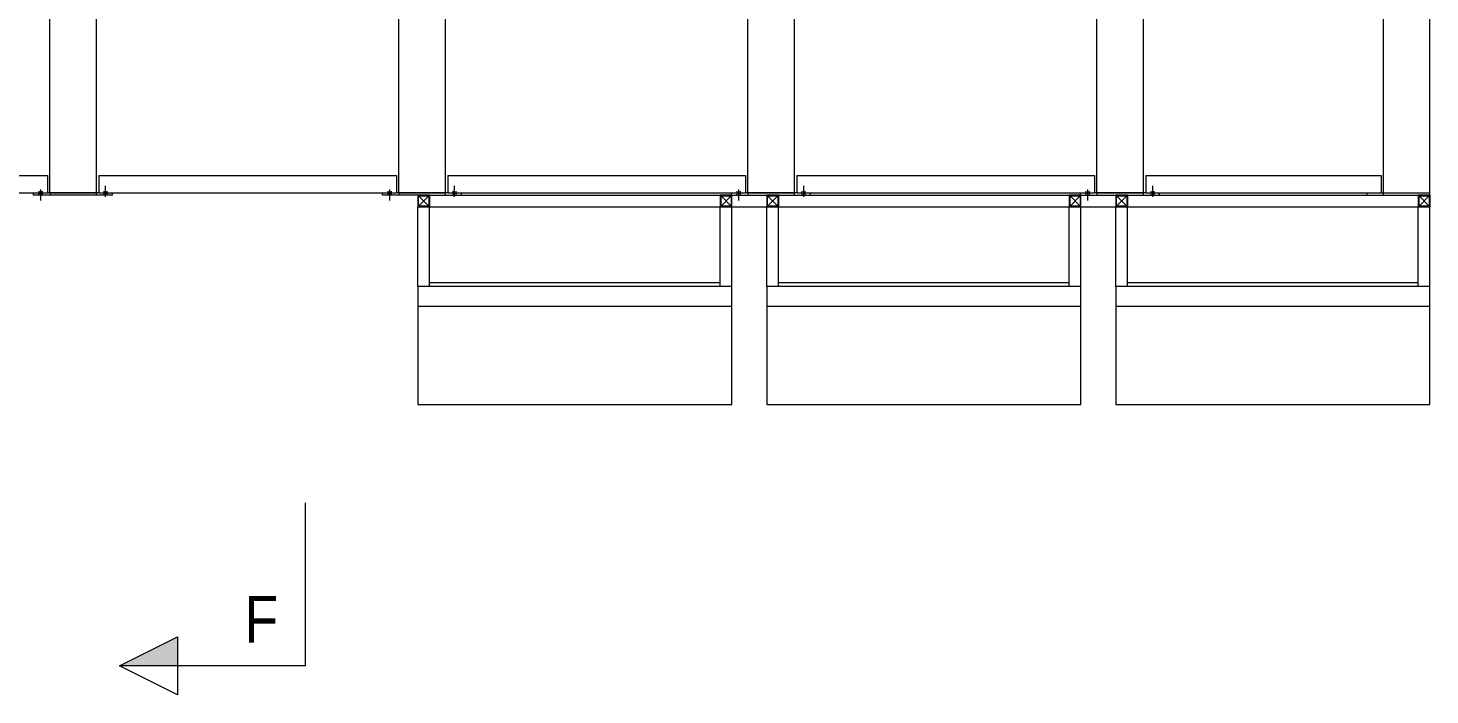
# Model space of a CAD drawing. Header units: millimetres. Extents: x -220592 to 404889, y -217665 to 38245.
# Drawn here: x -956.8 to -896.6, y -1378.7 to -1350 of the extents above; entities that cross this region are included whole.
import ezdxf

# ---------------------------------------------------------------- set-up
doc = ezdxf.new("R2010")
doc.units = ezdxf.units.MM
doc.linetypes.add('XKITLINE00', pattern=[0])
doc.linetypes.add('XKITLINE02', pattern=[4, 2, -2])
doc.layers.add('000 - 0_HIDE_OBJ_FRAMING_DEF_SUB_1', color=7, linetype='Continuous')
doc.layers.add('Section', color=7, linetype='Continuous', lineweight=0)
doc.styles.add('ARIAL', font='arial.ttf')

# ---------------------------------------------------------------- blocks, each defined once
blk = doc.blocks.new('*A13535')
at = {"layer": '000 - 0_HIDE_OBJ_FRAMING_DEF_SUB_1', "color": 7, "linetype": 'XKITLINE00', "lineweight": 0}
for p, q in [((-128.985598, 51.874802), (-128.985598, 51.374802)), ((-128.985598, 51.874802), (-85.4855, 51.874802)), ((-85.4855, 51.874802), (-85.4855, 51.374802)), ((-128.985598, 51.374802), (-85.4855, 51.374802))]:
    blk.add_line(p, q, dxfattribs=at)
blk = doc.blocks.new('*A13536')
at = {"layer": '000 - 0_HIDE_OBJ_FRAMING_DEF_SUB_1', "color": 7, "linetype": 'XKITLINE00', "lineweight": 0}
for p, q in [((-128.985598, 47.949802), (-128.985598, 42.874802)), ((-115.485598, 47.949802), (-128.985598, 47.949802)), ((-115.485598, 42.874802), (-115.485598, 47.949802)), ((-128.985598, 47.099802), (-115.485598, 47.099802)), ((-128.985598, 42.874802), (-115.485598, 42.874802))]:
    blk.add_line(p, q, dxfattribs=at)
blk = doc.blocks.new('*A13537')
at = {"layer": '000 - 0_HIDE_OBJ_FRAMING_DEF_SUB_1', "color": 7, "linetype": 'XKITLINE00', "lineweight": 0}
for p, q in [((-128.485598, 51.874802), (-128.485598, 51.374802)), ((-128.485598, 51.874802), (-115.9855, 51.874802)), ((-115.9855, 51.874802), (-115.9855, 51.374802)), ((-128.485598, 51.374802), (-115.9855, 51.374802))]:
    blk.add_line(p, q, dxfattribs=at)
blk = doc.blocks.new('*A13538')
at = {"layer": '000 - 0_HIDE_OBJ_FRAMING_DEF_SUB_1', "color": 7, "linetype": 'XKITLINE00', "lineweight": 0}
blk.add_line((-128.485598, 48.124802), (-115.9855, 48.124802), dxfattribs=at)
blk = doc.blocks.new('*A13539')
at = {"layer": '000 - 0_HIDE_OBJ_FRAMING_DEF_SUB_1', "color": 7, "linetype": 'XKITLINE00', "lineweight": 0}
for p, q in [((-127.702542, 52.724805), (-127.702542, 51.974805)), ((-127.702542, 52.724805), (-114.902542, 52.724805)), ((-114.902542, 52.724805), (-114.902542, 51.974805)), ((-127.702542, 51.974805), (-114.902542, 51.974805))]:
    blk.add_line(p, q, dxfattribs=at)
blk = doc.blocks.new('*A13663')
at = {"layer": '000 - 0_HIDE_OBJ_FRAMING_DEF_SUB_1', "color": 7, "linetype": 'XKITLINE00', "lineweight": 0}
for p, q in [((-128.985598, 47.949802), (-128.985598, 51.374802)), ((-128.485598, 47.949802), (-128.485598, 51.374802))]:
    blk.add_line(p, q, dxfattribs=at)
blk = doc.blocks.new('*A13829')
at = {"layer": '000 - 0_HIDE_OBJ_FRAMING_DEF_SUB_1', "color": 7, "linetype": 'XKITLINE00', "lineweight": 0}
for p, q in [((-129.802542, 88.290005), (-129.802542, 91.040289)), ((-127.802542, 89.780791), (-127.802542, 91.040289)), ((-127.802542, 88.490867), (-127.802542, 89.280791)), ((-129.802542, 51.974805), (-129.802542, 59.830765)), ((-127.802542, 51.974805), (-127.802542, 59.830765)), ((-129.802542, 51.974805), (-127.802542, 51.974805))]:
    blk.add_line(p, q, dxfattribs=at)
blk = doc.blocks.new('*A13833')
at = {"layer": '000 - 0_HIDE_OBJ_FRAMING_DEF_SUB_1', "color": 7, "linetype": 'XKITLINE00', "lineweight": 0}
for p, q in [((-145.502542, 51.874805), (-145.502542, 51.974805)), ((-142.102542, 51.874805), (-145.502542, 51.874805)), ((-142.702542, 51.974805), (-144.902542, 51.974805)), ((-144.802542, 51.974805), (-144.802542, 51.874805)), ((-142.802542, 51.874805), (-142.802542, 51.974805)), ((-142.102542, 51.874805), (-142.102542, 51.974805))]:
    blk.add_line(p, q, dxfattribs=at)
blk = doc.blocks.new('*A13846')
at = {"layer": '000 - 0_HIDE_OBJ_FRAMING_DEF_SUB_1', "color": 7, "linetype": 'XKITLINE00', "lineweight": 0}
for p, q in [((-142.702542, 52.724805), (-142.702542, 51.974805)), ((-142.702542, 52.724805), (-129.902542, 52.724805)), ((-129.902542, 52.724805), (-129.902542, 51.974805)), ((-142.702542, 51.974805), (-129.902542, 51.974805))]:
    blk.add_line(p, q, dxfattribs=at)
blk = doc.blocks.new('*A13847')
at = {"layer": '000 - 0_HIDE_OBJ_FRAMING_DEF_SUB_1', "color": 7, "linetype": 'XKITLINE00', "lineweight": 0}
for p, q in [((-128.985598, 51.874802), (-128.985598, 51.374802)), ((-128.485598, 51.874802), (-128.985598, 51.874802)), ((-128.953598, 51.406802), (-128.517598, 51.842802)), ((-128.517598, 51.406802), (-128.953598, 51.842802)), ((-128.953598, 51.842802), (-128.517598, 51.842802)), ((-128.953598, 51.406802), (-128.953598, 51.842802)), ((-128.517598, 51.842802), (-128.517598, 51.406802)), ((-128.485598, 51.374802), (-128.485598, 51.874802)), ((-128.985598, 51.374802), (-128.485598, 51.374802)), ((-128.517598, 51.406802), (-128.953598, 51.406802))]:
    blk.add_line(p, q, dxfattribs=at)
blk = doc.blocks.new('*A13848')
at = {"layer": '000 - 0_HIDE_OBJ_FRAMING_DEF_SUB_1'}
for points in [[(-130.133, 52.04), (-130.133, 51.975), (-130.273, 51.975), (-130.273, 52.04)], [(-130.133, 52.04), (-130.133, 51.975), (-130.273, 51.975), (-130.273, 52.04)], [(-130.133, 51.975), (-130.133, 51.875), (-130.273, 51.875), (-130.273, 51.975)], [(-130.133, 51.975), (-130.133, 51.875), (-130.273, 51.875), (-130.273, 51.975)]]:
    blk.add_hatch(color=7, dxfattribs=at).paths.add_polyline_path(points, flags=17)
at = {"layer": '000 - 0_HIDE_OBJ_FRAMING_DEF_SUB_1', "color": 7, "linetype": 'XKITLINE00', "lineweight": 0}
for p, q in [((-130.273, 52.04), (-130.273, 51.975)), ((-130.273, 52.04), (-130.273, 51.975)), ((-130.273, 51.975), (-130.273, 51.875)), ((-130.273, 51.975), (-130.273, 51.875)), ((-130.203, 52.119), (-130.203, 51.64)), ((-130.203, 52.119), (-130.203, 51.64)), ((-130.133, 52.04), (-130.133, 51.975)), ((-130.133, 52.04), (-130.133, 51.975)), ((-130.133, 51.975), (-130.133, 51.875)), ((-130.133, 51.975), (-130.133, 51.875))]:
    blk.add_line(p, q, dxfattribs=at)
blk = doc.blocks.new('*A13849')
at = {"layer": '000 - 0_HIDE_OBJ_FRAMING_DEF_SUB_1', "color": 7, "linetype": 'XKITLINE02', "lineweight": 0}
for p, q in [((-127.472542, 51.974805), (-127.472542, 52.039805)), ((-127.472542, 51.974805), (-127.472542, 52.039805)), ((-127.472542, 51.874805), (-127.472542, 51.974805)), ((-127.472542, 51.874805), (-127.472542, 51.974805)), ((-127.402542, 51.795605), (-127.402542, 52.274805)), ((-127.402542, 51.795605), (-127.402542, 52.274805)), ((-127.332542, 51.974805), (-127.332542, 52.039805)), ((-127.332542, 51.974805), (-127.332542, 52.039805)), ((-127.332542, 51.874805), (-127.332542, 51.974805)), ((-127.332542, 51.874805), (-127.332542, 51.974805))]:
    blk.add_line(p, q, dxfattribs=at)
blk = doc.blocks.new('*A13850')
at = {"layer": '000 - 0_HIDE_OBJ_FRAMING_DEF_SUB_1', "color": 7, "linetype": 'XKITLINE00', "lineweight": 0}
for p, q in [((-130.502542, 51.874805), (-130.502542, 51.974805)), ((-128.985598, 51.874805), (-130.502542, 51.874805)), ((-127.702542, 51.974805), (-129.902542, 51.974805)), ((-129.802542, 51.974805), (-129.802542, 51.874805)), ((-127.802542, 51.874805), (-127.802542, 51.974805)), ((-127.102542, 51.874805), (-127.102542, 51.974805))]:
    blk.add_line(p, q, dxfattribs=at)
blk = doc.blocks.new('*A13887')
at = {"layer": '000 - 0_HIDE_OBJ_FRAMING_DEF_SUB_1', "color": 7, "linetype": 'XKITLINE00', "lineweight": 0}
for p, q in [((-144.802542, 66.825501), (-144.802542, 67.320789)), ((-142.802542, 66.825501), (-142.802542, 67.320789)), ((-144.802542, 66.032507), (-144.802542, 66.175501)), ((-144.802542, 51.974805), (-144.802542, 65.691525)), ((-142.802542, 51.974805), (-142.802542, 65.743599)), ((-144.802542, 51.974805), (-142.802542, 51.974805))]:
    blk.add_line(p, q, dxfattribs=at)
blk = doc.blocks.new('*A13917')
at = {"layer": '000 - 0_HIDE_OBJ_FRAMING_DEF_SUB_1', "color": 7, "linetype": 'XKITLINE00', "lineweight": 0}
for p, q in [((-157.702542, 52.724805), (-157.702542, 51.974805)), ((-157.702542, 52.724805), (-144.902542, 52.724805)), ((-144.902542, 52.724805), (-144.902542, 51.974805)), ((-157.702542, 51.974805), (-144.902542, 51.974805))]:
    blk.add_line(p, q, dxfattribs=at)
blk = doc.blocks.new('*A13918')
at = {"layer": '000 - 0_HIDE_OBJ_FRAMING_DEF_SUB_1'}
for points in [[(-145.133, 52.04), (-145.133, 51.975), (-145.273, 51.975), (-145.273, 52.04)], [(-145.133, 52.04), (-145.133, 51.975), (-145.273, 51.975), (-145.273, 52.04)], [(-145.133, 51.975), (-145.133, 51.875), (-145.273, 51.875), (-145.273, 51.975)], [(-145.133, 51.975), (-145.133, 51.875), (-145.273, 51.875), (-145.273, 51.975)]]:
    blk.add_hatch(color=7, dxfattribs=at).paths.add_polyline_path(points, flags=17)
at = {"layer": '000 - 0_HIDE_OBJ_FRAMING_DEF_SUB_1', "color": 7, "linetype": 'XKITLINE00', "lineweight": 0}
for p, q in [((-145.273, 52.04), (-145.273, 51.975)), ((-145.273, 52.04), (-145.273, 51.975)), ((-145.273, 51.975), (-145.273, 51.875)), ((-145.273, 51.975), (-145.273, 51.875)), ((-145.203, 52.119), (-145.203, 51.64)), ((-145.203, 52.119), (-145.203, 51.64)), ((-145.133, 52.04), (-145.133, 51.975)), ((-145.133, 52.04), (-145.133, 51.975)), ((-145.133, 51.975), (-145.133, 51.875)), ((-145.133, 51.975), (-145.133, 51.875))]:
    blk.add_line(p, q, dxfattribs=at)
blk = doc.blocks.new('*A13961')
at = {"layer": '000 - 0_HIDE_OBJ_FRAMING_DEF_SUB_1'}
for points in [[(-142.473, 51.975), (-142.473, 52.04), (-142.333, 52.04), (-142.333, 51.975)], [(-142.473, 51.975), (-142.473, 52.04), (-142.333, 52.04), (-142.333, 51.975)], [(-142.473, 51.875), (-142.473, 51.975), (-142.333, 51.975), (-142.333, 51.875)], [(-142.473, 51.875), (-142.473, 51.975), (-142.333, 51.975), (-142.333, 51.875)]]:
    blk.add_hatch(color=7, dxfattribs=at).paths.add_polyline_path(points, flags=17)
at = {"layer": '000 - 0_HIDE_OBJ_FRAMING_DEF_SUB_1', "color": 7, "linetype": 'XKITLINE00', "lineweight": 0}
for p, q in [((-142.473, 51.975), (-142.473, 52.04)), ((-142.473, 51.975), (-142.473, 52.04)), ((-142.473, 51.875), (-142.473, 51.975)), ((-142.473, 51.875), (-142.473, 51.975)), ((-142.403, 51.796), (-142.403, 52.275)), ((-142.403, 51.796), (-142.403, 52.275)), ((-142.333, 51.975), (-142.333, 52.04)), ((-142.333, 51.975), (-142.333, 52.04)), ((-142.333, 51.875), (-142.333, 51.975)), ((-142.333, 51.875), (-142.333, 51.975))]:
    blk.add_line(p, q, dxfattribs=at)
blk = doc.blocks.new('*A14313')
at = {"layer": '000 - 0_HIDE_OBJ_FRAMING_DEF_SUB_1', "color": 7, "linetype": 'XKITLINE00', "lineweight": 0}
for p, q in [((-113.985598, 47.949802), (-113.985598, 51.374802)), ((-113.485598, 47.949802), (-113.485598, 51.374802))]:
    blk.add_line(p, q, dxfattribs=at)
blk = doc.blocks.new('*A14314')
at = {"layer": '000 - 0_HIDE_OBJ_FRAMING_DEF_SUB_1', "color": 7, "linetype": 'XKITLINE00', "lineweight": 0}
for p, q in [((-115.9855, 47.949802), (-115.9855, 51.374802)), ((-115.4855, 47.949802), (-115.4855, 51.374802))]:
    blk.add_line(p, q, dxfattribs=at)
blk = doc.blocks.new('*A14315')
at = {"layer": '000 - 0_HIDE_OBJ_FRAMING_DEF_SUB_1', "color": 7, "linetype": 'XKITLINE00', "lineweight": 0}
for p, q in [((-100.9855, 47.949802), (-100.9855, 51.374802)), ((-100.4855, 47.949802), (-100.4855, 51.374802))]:
    blk.add_line(p, q, dxfattribs=at)
blk = doc.blocks.new('*A14316')
at = {"layer": '000 - 0_HIDE_OBJ_FRAMING_DEF_SUB_1', "color": 7, "linetype": 'XKITLINE00', "lineweight": 0}
for p, q in [((-98.985598, 47.949802), (-98.985598, 51.374802)), ((-98.485598, 47.949802), (-98.485598, 51.374802))]:
    blk.add_line(p, q, dxfattribs=at)
blk = doc.blocks.new('*A14317')
at = {"layer": '000 - 0_HIDE_OBJ_FRAMING_DEF_SUB_1', "color": 7, "linetype": 'XKITLINE00', "lineweight": 0}
for p, q in [((-85.9855, 47.949802), (-85.9855, 51.374802)), ((-85.4855, 47.949802), (-85.4855, 51.374802))]:
    blk.add_line(p, q, dxfattribs=at)
blk = doc.blocks.new('*A14368')
at = {"layer": '000 - 0_HIDE_OBJ_FRAMING_DEF_SUB_1', "color": 7, "linetype": 'XKITLINE00', "lineweight": 0}
for p, q in [((-113.985598, 47.949802), (-113.985598, 42.874802)), ((-100.485598, 47.949802), (-113.985598, 47.949802)), ((-100.485598, 42.874802), (-100.485598, 47.949802)), ((-113.985598, 47.099802), (-100.485598, 47.099802)), ((-113.985598, 42.874802), (-100.485598, 42.874802))]:
    blk.add_line(p, q, dxfattribs=at)
blk = doc.blocks.new('*A14369')
at = {"layer": '000 - 0_HIDE_OBJ_FRAMING_DEF_SUB_1', "color": 7, "linetype": 'XKITLINE00', "lineweight": 0}
blk.add_line((-113.485598, 48.124802), (-100.9855, 48.124802), dxfattribs=at)
blk = doc.blocks.new('*A14370')
at = {"layer": '000 - 0_HIDE_OBJ_FRAMING_DEF_SUB_1', "color": 7, "linetype": 'XKITLINE00', "lineweight": 0}
for p, q in [((-98.985598, 47.949802), (-98.985598, 42.874802)), ((-85.485598, 47.949802), (-98.985598, 47.949802)), ((-85.485598, 42.874802), (-85.485598, 47.949802)), ((-98.985598, 47.099802), (-85.485598, 47.099802)), ((-98.985598, 42.874802), (-85.485598, 42.874802))]:
    blk.add_line(p, q, dxfattribs=at)
blk = doc.blocks.new('*A14371')
at = {"layer": '000 - 0_HIDE_OBJ_FRAMING_DEF_SUB_1', "color": 7, "linetype": 'XKITLINE00', "lineweight": 0}
blk.add_line((-98.485598, 48.124802), (-85.9855, 48.124802), dxfattribs=at)
blk = doc.blocks.new('*A14373')
at = {"layer": '000 - 0_HIDE_OBJ_FRAMING_DEF_SUB_1', "color": 7, "linetype": 'XKITLINE00', "lineweight": 0}
for p, q in [((-114.802542, 88.290005), (-114.802542, 91.040289)), ((-112.802542, 89.780791), (-112.802542, 91.040289)), ((-112.802542, 88.490867), (-112.802542, 89.280791)), ((-114.802542, 51.974805), (-114.802542, 59.830765)), ((-112.802542, 51.974805), (-112.802542, 59.830765)), ((-114.802542, 51.974805), (-112.802542, 51.974805))]:
    blk.add_line(p, q, dxfattribs=at)
blk = doc.blocks.new('*A14377')
at = {"layer": '000 - 0_HIDE_OBJ_FRAMING_DEF_SUB_1', "color": 7, "linetype": 'XKITLINE00', "lineweight": 0}
for p, q in [((-113.485598, 51.874802), (-113.485598, 51.374802)), ((-113.485598, 51.874802), (-100.9855, 51.874802)), ((-100.9855, 51.874802), (-100.9855, 51.374802)), ((-113.485598, 51.374802), (-100.9855, 51.374802))]:
    blk.add_line(p, q, dxfattribs=at)
blk = doc.blocks.new('*A14378')
at = {"layer": '000 - 0_HIDE_OBJ_FRAMING_DEF_SUB_1', "color": 7, "linetype": 'XKITLINE00', "lineweight": 0}
for p, q in [((-112.702542, 52.724805), (-112.702542, 51.974805)), ((-112.702542, 52.724805), (-99.902542, 52.724805)), ((-99.902542, 52.724805), (-99.902542, 51.974805)), ((-112.702542, 51.974805), (-99.902542, 51.974805))]:
    blk.add_line(p, q, dxfattribs=at)
blk = doc.blocks.new('*A14379')
at = {"layer": '000 - 0_HIDE_OBJ_FRAMING_DEF_SUB_1', "color": 7, "linetype": 'XKITLINE00', "lineweight": 0}
for p, q in [((-113.985598, 51.874802), (-113.985598, 51.374802)), ((-113.485598, 51.874802), (-113.985598, 51.874802)), ((-113.953598, 51.406802), (-113.517598, 51.842802)), ((-113.517598, 51.406802), (-113.953598, 51.842802)), ((-113.953598, 51.842802), (-113.517598, 51.842802)), ((-113.953598, 51.406802), (-113.953598, 51.842802)), ((-113.517598, 51.842802), (-113.517598, 51.406802)), ((-113.485598, 51.374802), (-113.485598, 51.874802)), ((-113.985598, 51.374802), (-113.485598, 51.374802)), ((-113.517598, 51.406802), (-113.953598, 51.406802))]:
    blk.add_line(p, q, dxfattribs=at)
blk = doc.blocks.new('*A14380')
at = {"layer": '000 - 0_HIDE_OBJ_FRAMING_DEF_SUB_1', "color": 7, "linetype": 'XKITLINE00', "lineweight": 0}
for p, q in [((-115.4855, 51.874802), (-115.9855, 51.874802)), ((-115.9855, 51.874802), (-115.9855, 51.374802)), ((-115.9535, 51.406802), (-115.5175, 51.842802)), ((-115.5175, 51.406802), (-115.9535, 51.842802)), ((-115.9535, 51.406802), (-115.9535, 51.842802)), ((-115.9535, 51.842802), (-115.5175, 51.842802)), ((-115.5175, 51.842802), (-115.5175, 51.406802)), ((-115.4855, 51.374802), (-115.4855, 51.874802)), ((-115.9855, 51.374802), (-115.4855, 51.374802)), ((-115.5175, 51.406802), (-115.9535, 51.406802))]:
    blk.add_line(p, q, dxfattribs=at)
blk = doc.blocks.new('*A14381')
at = {"layer": '000 - 0_HIDE_OBJ_FRAMING_DEF_SUB_1', "color": 7, "linetype": 'XKITLINE02', "lineweight": 0}
for p, q in [((-115.272542, 52.039805), (-115.272542, 51.974805)), ((-115.272542, 52.039805), (-115.272542, 51.974805)), ((-115.272542, 51.974805), (-115.272542, 51.874805)), ((-115.272542, 51.974805), (-115.272542, 51.874805)), ((-115.202542, 52.119005), (-115.202542, 51.639805)), ((-115.202542, 52.119005), (-115.202542, 51.639805)), ((-115.132542, 52.039805), (-115.132542, 51.974805)), ((-115.132542, 52.039805), (-115.132542, 51.974805)), ((-115.132542, 51.974805), (-115.132542, 51.874805)), ((-115.132542, 51.974805), (-115.132542, 51.874805))]:
    blk.add_line(p, q, dxfattribs=at)
blk = doc.blocks.new('*A14382')
at = {"layer": '000 - 0_HIDE_OBJ_FRAMING_DEF_SUB_1', "color": 7, "linetype": 'XKITLINE00', "lineweight": 0}
for p, q in [((-115.502542, 51.874805), (-115.502542, 51.974805)), ((-112.702542, 51.974805), (-114.902542, 51.974805)), ((-114.802542, 51.974805), (-114.802542, 51.874805)), ((-112.802542, 51.874805), (-112.802542, 51.974805)), ((-112.102542, 51.874805), (-112.102542, 51.974805))]:
    blk.add_line(p, q, dxfattribs=at)
blk = doc.blocks.new('*A14383')
at = {"layer": '000 - 0_HIDE_OBJ_FRAMING_DEF_SUB_1', "color": 7, "linetype": 'XKITLINE02', "lineweight": 0}
for p, q in [((-112.472542, 51.974805), (-112.472542, 52.039805)), ((-112.472542, 51.974805), (-112.472542, 52.039805)), ((-112.472542, 51.874805), (-112.472542, 51.974805)), ((-112.472542, 51.874805), (-112.472542, 51.974805)), ((-112.402542, 51.795605), (-112.402542, 52.274805)), ((-112.402542, 51.795605), (-112.402542, 52.274805)), ((-112.332542, 51.974805), (-112.332542, 52.039805)), ((-112.332542, 51.974805), (-112.332542, 52.039805)), ((-112.332542, 51.874805), (-112.332542, 51.974805)), ((-112.332542, 51.874805), (-112.332542, 51.974805))]:
    blk.add_line(p, q, dxfattribs=at)
blk = doc.blocks.new('*A14384')
at = {"layer": '000 - 0_HIDE_OBJ_FRAMING_DEF_SUB_1', "color": 7, "linetype": 'XKITLINE00', "lineweight": 0}
for p, q in [((-100.4855, 51.874802), (-100.9855, 51.874802)), ((-100.9855, 51.874802), (-100.9855, 51.374802)), ((-100.9535, 51.406802), (-100.5175, 51.842802)), ((-100.5175, 51.406802), (-100.9535, 51.842802)), ((-100.9535, 51.406802), (-100.9535, 51.842802)), ((-100.9535, 51.842802), (-100.5175, 51.842802)), ((-100.5175, 51.842802), (-100.5175, 51.406802)), ((-100.4855, 51.374802), (-100.4855, 51.874802)), ((-100.9855, 51.374802), (-100.4855, 51.374802)), ((-100.5175, 51.406802), (-100.9535, 51.406802))]:
    blk.add_line(p, q, dxfattribs=at)
blk = doc.blocks.new('*A14385')
at = {"layer": '000 - 0_HIDE_OBJ_FRAMING_DEF_SUB_1', "color": 7, "linetype": 'XKITLINE02', "lineweight": 0}
for p, q in [((-100.272542, 52.039805), (-100.272542, 51.974805)), ((-100.272542, 52.039805), (-100.272542, 51.974805)), ((-100.272542, 51.974805), (-100.272542, 51.874805)), ((-100.272542, 51.974805), (-100.272542, 51.874805)), ((-100.202542, 52.119005), (-100.202542, 51.639805)), ((-100.202542, 52.119005), (-100.202542, 51.639805)), ((-100.132542, 52.039805), (-100.132542, 51.974805)), ((-100.132542, 52.039805), (-100.132542, 51.974805)), ((-100.132542, 51.974805), (-100.132542, 51.874805)), ((-100.132542, 51.974805), (-100.132542, 51.874805))]:
    blk.add_line(p, q, dxfattribs=at)
blk = doc.blocks.new('*A14389')
at = {"layer": '000 - 0_HIDE_OBJ_FRAMING_DEF_SUB_1', "color": 7, "linetype": 'XKITLINE00', "lineweight": 0}
for p, q in [((-87.485542, 89.780791), (-87.485542, 91.040289)), ((-85.485542, 89.780791), (-85.485542, 91.040289)), ((-87.485542, 88.490867), (-87.485542, 89.280791)), ((-87.485542, 51.974805), (-87.485542, 59.830765)), ((-85.485542, 51.974805), (-85.485542, 59.830765)), ((-87.485542, 51.974805), (-85.485542, 51.974805))]:
    blk.add_line(p, q, dxfattribs=at)
blk = doc.blocks.new('*A14390')
at = {"layer": '000 - 0_HIDE_OBJ_FRAMING_DEF_SUB_1', "color": 7, "linetype": 'XKITLINE00', "lineweight": 0}
for p, q in [((-99.802542, 88.290005), (-99.802542, 91.040289)), ((-97.802542, 89.780791), (-97.802542, 91.040289)), ((-97.802542, 88.490867), (-97.802542, 89.280791)), ((-99.802542, 51.974805), (-99.802542, 59.830765)), ((-97.802542, 51.974805), (-97.802542, 59.830765)), ((-99.802542, 51.974805), (-97.802542, 51.974805))]:
    blk.add_line(p, q, dxfattribs=at)
blk = doc.blocks.new('*A14392')
at = {"layer": '000 - 0_HIDE_OBJ_FRAMING_DEF_SUB_1', "color": 7, "linetype": 'XKITLINE00', "lineweight": 0}
for p, q in [((-98.485598, 51.874802), (-98.485598, 51.374802)), ((-98.485598, 51.874802), (-85.9855, 51.874802)), ((-85.9855, 51.874802), (-85.9855, 51.374802)), ((-98.485598, 51.374802), (-85.9855, 51.374802))]:
    blk.add_line(p, q, dxfattribs=at)
blk = doc.blocks.new('*A14393')
at = {"layer": '000 - 0_HIDE_OBJ_FRAMING_DEF_SUB_1', "color": 7, "linetype": 'XKITLINE00', "lineweight": 0}
for p, q in [((-97.702542, 52.724805), (-97.702542, 51.974805)), ((-97.702542, 52.724805), (-87.585542, 52.724805)), ((-87.585542, 52.724805), (-87.585542, 51.974805)), ((-97.702542, 51.974805), (-87.585542, 51.974805))]:
    blk.add_line(p, q, dxfattribs=at)
blk = doc.blocks.new('*A14394')
at = {"layer": '000 - 0_HIDE_OBJ_FRAMING_DEF_SUB_1', "color": 7, "linetype": 'XKITLINE00', "lineweight": 0}
for p, q in [((-98.985598, 51.874802), (-98.985598, 51.374802)), ((-98.485598, 51.874802), (-98.985598, 51.874802)), ((-98.953598, 51.406802), (-98.517598, 51.842802)), ((-98.517598, 51.406802), (-98.953598, 51.842802)), ((-98.953598, 51.842802), (-98.517598, 51.842802)), ((-98.953598, 51.406802), (-98.953598, 51.842802)), ((-98.517598, 51.842802), (-98.517598, 51.406802)), ((-98.485598, 51.374802), (-98.485598, 51.874802)), ((-98.985598, 51.374802), (-98.485598, 51.374802)), ((-98.517598, 51.406802), (-98.953598, 51.406802))]:
    blk.add_line(p, q, dxfattribs=at)
blk = doc.blocks.new('*A14395')
at = {"layer": '000 - 0_HIDE_OBJ_FRAMING_DEF_SUB_1', "color": 7, "linetype": 'XKITLINE00', "lineweight": 0}
for p, q in [((-100.502542, 51.874805), (-100.502542, 51.974805)), ((-97.702542, 51.974805), (-99.902542, 51.974805)), ((-99.802542, 51.974805), (-99.802542, 51.874805)), ((-97.802542, 51.874805), (-97.802542, 51.974805)), ((-97.102542, 51.874805), (-97.102542, 51.974805))]:
    blk.add_line(p, q, dxfattribs=at)
blk = doc.blocks.new('*A14396')
at = {"layer": '000 - 0_HIDE_OBJ_FRAMING_DEF_SUB_1', "color": 7, "linetype": 'XKITLINE02', "lineweight": 0}
for p, q in [((-97.472542, 51.974805), (-97.472542, 52.039805)), ((-97.472542, 51.974805), (-97.472542, 52.039805)), ((-97.472542, 51.874805), (-97.472542, 51.974805)), ((-97.472542, 51.874805), (-97.472542, 51.974805)), ((-97.402542, 51.795605), (-97.402542, 52.274805)), ((-97.402542, 51.795605), (-97.402542, 52.274805)), ((-97.332542, 51.974805), (-97.332542, 52.039805)), ((-97.332542, 51.974805), (-97.332542, 52.039805)), ((-97.332542, 51.874805), (-97.332542, 51.974805)), ((-97.332542, 51.874805), (-97.332542, 51.974805))]:
    blk.add_line(p, q, dxfattribs=at)
blk = doc.blocks.new('*A14397')
at = {"layer": '000 - 0_HIDE_OBJ_FRAMING_DEF_SUB_1', "color": 7, "linetype": 'XKITLINE00', "lineweight": 0}
for p, q in [((-88.18553, 51.874805), (-88.18553, 51.974805)), ((-87.585542, 51.974805), (-85.48553, 51.974805)), ((-87.48553, 51.874805), (-87.48553, 51.974805)), ((-85.48553, 51.874805), (-85.48553, 51.974805))]:
    blk.add_line(p, q, dxfattribs=at)
blk = doc.blocks.new('*A14398')
at = {"layer": '000 - 0_HIDE_OBJ_FRAMING_DEF_SUB_1', "color": 7, "linetype": 'XKITLINE00', "lineweight": 0}
for p, q in [((-85.4855, 51.874802), (-85.9855, 51.874802)), ((-85.9855, 51.874802), (-85.9855, 51.374802)), ((-85.9535, 51.406802), (-85.5175, 51.842802)), ((-85.5175, 51.406802), (-85.9535, 51.842802)), ((-85.9535, 51.406802), (-85.9535, 51.842802)), ((-85.9535, 51.842802), (-85.5175, 51.842802)), ((-85.5175, 51.842802), (-85.5175, 51.406802)), ((-85.4855, 51.374802), (-85.4855, 51.874802)), ((-85.9855, 51.374802), (-85.4855, 51.374802)), ((-85.5175, 51.406802), (-85.9535, 51.406802))]:
    blk.add_line(p, q, dxfattribs=at)
blk = doc.blocks.new('*A16807')
at = {"layer": 'Section'}
blk.add_hatch(color=7, dxfattribs=at).paths.add_polyline_path([(-139.313, 31.657), (-141.813, 31.657), (-139.313, 32.907)], flags=17)
at = {"layer": 'Section', "color": 7, "linetype": 'XKITLINE00', "lineweight": 0}
for p, q in [((-133.813, 31.657), (-133.813, 38.657)), ((-141.813, 31.657), (-139.313, 32.907)), ((-139.313, 32.907), (-139.313, 30.407)), ((-139.313, 30.407), (-141.813, 31.657)), ((-133.813, 31.657), (-141.813, 31.657))]:
    blk.add_line(p, q, dxfattribs=at)
at = {"layer": 'Section', "color": 7, "style": 'ARIAL', "width": 0.85}
blk.add_text('F', height=2, dxfattribs=at).set_placement((-136.442, 32.657))

msp = doc.modelspace()

# ---------------------------------------------------------------- block references
at = {"color": 7, "lineweight": 0}
for name in ['*A16807', '*A13829', '*A14373', '*A14390', '*A14389', '*A13887', '*A13917', '*A13846', '*A13961', '*A13539', '*A13849', '*A14378', '*A14383', '*A14393', '*A14396', '*A13833', '*A13918', '*A13850', '*A13848', '*A13535', '*A13847', '*A13537', '*A14380', '*A14382', '*A14381', '*A14379', '*A14377', '*A14384', '*A14395', '*A14385', '*A14394', '*A14392', '*A14397', '*A14398', '*A13663', '*A14314', '*A14313', '*A14315', '*A14316', '*A14317', '*A13538', '*A14369', '*A14371', '*A13536', '*A14368', '*A14370']:
    msp.add_blockref(name, (-811.109, -1409.08), dxfattribs=at)

doc.saveas('drawing.dxf')
